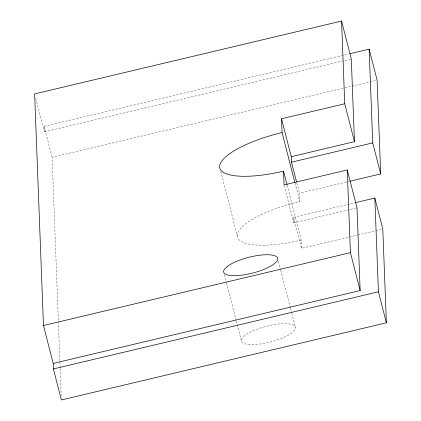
<?xml version="1.0" encoding="UTF-8"?>
<svg xmlns="http://www.w3.org/2000/svg" width="421" height="421" viewBox="0 0 421 421"><rect width="100%" height="100%" fill="white"/><g stroke="black" fill="none" stroke-linecap="round" stroke-linejoin="round"><path stroke-width="0.32" stroke-dasharray="2.1 1.58" d="M350.661 59.108L44.352 131.81L44.142 126.295L348.672 54.014M60.15 367.817L52.104 157.307L376.469 80.316M220.741 171.284L237.297 235.771A65.071 18.913 -14.4 0 1 299.757 201.47L299.442 193.202L349.341 181.356M356.35 208L293.795 222.846L293.584 217.336L355.003 202.754M293.584 217.336L301.547 248.348L357.208 235.134M357.845 234.981L375.122 230.882M375.758 230.729L382.157 229.213M296.842 183.072L299.442 193.202M295.047 183.135L299.757 201.47M287.106 185.066L301.231 240.075L301.547 248.348M284.222 185.577L293.795 222.846M278.423 261.304L280.533 269.524M280.696 270.156L290.274 307.462M290.437 308.093L291.574 312.519M291.737 313.15L295.468 327.696M224.419 274.797L226.366 282.38M226.53 283.012L236.107 320.318M236.27 320.949L241.301 340.552M44.142 126.295L52.104 157.307M35.753 98.325L44.352 131.81M60.171 368.47L61.224 396.014M301.231 240.075A65.071 18.913 -14.4 0 1 237.297 235.771M244.769 335.553L242.143 338.189A27.886 8.104 -14.4 0 0 258.315 344.225A27.886 8.104 -14.4 0 0 292 332.69L294.626 330.053A27.886 8.104 -14.4 0 0 278.46 324.017A27.886 8.104 -14.4 0 0 244.769 335.553"/><path stroke-width="0.63" d="M296.516 181.809L291.474 162.185L291.264 156.675L354.461 141.672L351.298 58.956L341.568 21.05L34.622 93.904L43.468 325.517L53.204 363.423L53.414 368.938L61.377 399.95L386.378 322.812L382.8 229.061L374.832 198.049L355.64 202.606M349.951 53.709L369.143 49.152L377.105 80.169L380.689 173.915L349.983 181.204M294.884 182.504L282.059 132.557L281.533 118.769L344.731 103.771L341.568 21.05M291.474 162.185L372.727 142.903L369.143 49.152M53.204 363.423L360.15 290.569L356.987 207.848L347.257 169.947L284.064 184.945L283.533 171.158A65.071 18.913 -14.4 0 1 219.604 166.858A65.071 18.913 -14.4 0 1 282.059 132.557M43.468 325.517L350.419 252.663L347.257 169.947M53.414 368.938L378.416 291.795L374.832 198.049M372.727 142.903L380.689 173.915M344.731 103.771L354.461 141.672M378.416 291.795L386.378 322.812M350.419 252.663L360.15 290.569M281.533 118.769L291.264 156.675M283.533 171.158L286.943 184.435M227.077 266.635L224.446 269.272A27.886 8.104 -14.4 0 0 240.617 275.308A27.886 8.104 -14.4 0 0 274.303 263.772L276.934 261.136A27.886 8.104 -14.4 0 0 260.762 255.105A27.886 8.104 -14.4 0 0 227.077 266.635"/></g></svg>
